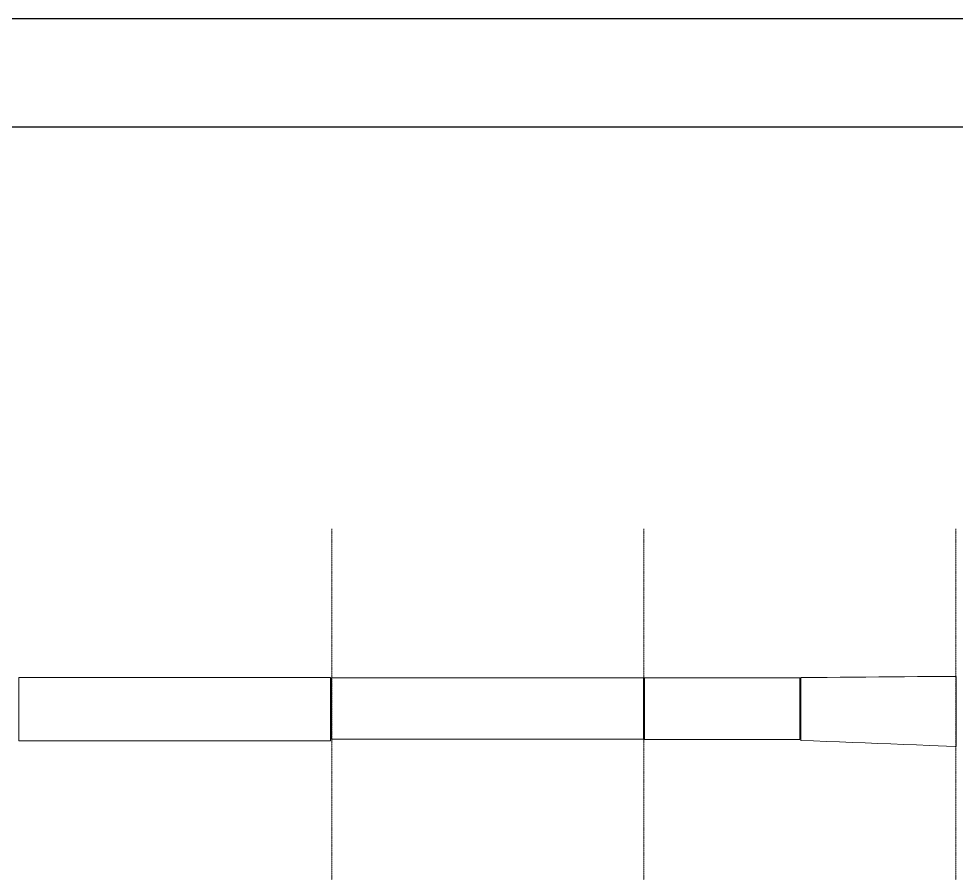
# Model space of a CAD drawing. Header units: millimetres. Extents: x 0 to 153524, y 0 to 59400.
# Drawn here: x 49103 to 57744, y 51525 to 59400 of the extents above; entities that cross this region are included whole.
import ezdxf

# ---------------------------------------------------------------- set-up
doc = ezdxf.new("R2010")
doc.units = ezdxf.units.MM
doc.linetypes.add('DASHDOT', pattern=[3.556, 2.54, -0.508, 0, -0.508])
for name, color, linetype, lineweight in [('10_見えがかり', 7, 'Continuous', 13), ('12_見えがかり（ガラス）', 5, 'Continuous', 9), ('40_通り芯', 1, 'DASHDOT', 9), ('90_図枠', 7, 'Continuous', 25)]:
    doc.layers.add(name, color=color, linetype=linetype, lineweight=lineweight)

msp = doc.modelspace()

# ---------------------------------------------------------------- linework, layer by layer
at = {"layer": '10_見えがかり'}
for points in [[(49104.1, 52826.2), (49104.1, 52833.5), (49104.1, 52833.5), (49104.1, 52838.6), (49104.1, 52845.8), (49104.1, 52853), (49104.1, 52860.2), (49104.1, 52860.3), (49104.1, 52865.3), (49104.1, 52872.6), (49104.1, 52879.8), (49104.1, 52887), (49104.1, 52887), (49104.1, 52892.1), (49104.1, 52899.3), (49104.1, 52906.5), (49104.1, 52913.8), (49104.1, 52913.8), (49104.1, 52918.9), (49104.1, 52926.1), (49104.1, 52933.3), (49104.1, 52940.5), (49104.1, 52940.6), (49104.1, 52945.6), (49104.1, 52952.8), (49104.1, 52960.1), (49104.1, 52967.3), (49104.1, 52967.3), (49104.1, 52972.4), (49104.1, 52979.6), (49104.1, 52986.8), (49104.1, 52994.1), (49104.1, 52994.1), (49104.1, 52999.2), (49104.1, 53006.4), (49104.1, 53013.6), (49104.1, 53020.8), (49104.1, 53020.9), (49104.1, 53025.9), (49104.1, 53033.1), (49104.1, 53040.4), (49104.1, 53047.6), (49104.1, 53047.6), (49104.1, 53052.7), (49104.1, 53059.9), (49104.1, 53067.1), (49104.1, 53074.4), (49104.1, 53074.4), (49104.1, 53079.5), (49104.1, 53086.7), (49104.1, 53093.9), (49104.1, 53101.1), (49104.1, 53101.2), (49104.1, 53106.2), (49104.1, 53113.4), (49104.1, 53120.7), (49104.1, 53127.9), (49104.1, 53127.9), (49104.1, 53133), (49104.1, 53140.2), (49104.1, 53147.4), (49104.1, 53154.7), (49104.1, 53154.7), (49104.1, 53159.8), (49104.1, 53167), (49104.1, 53174.2), (49104.1, 53181.4), (49104.1, 53181.5), (49104.1, 53186.5), (49104.1, 53193.7), (49104.1, 53201), (49104.1, 53208.2), (49104.1, 53208.2), (49104.1, 53213.3), (49104.1, 53220.5), (49104.1, 53227.7), (49104.1, 53235), (49104.1, 53235), (49104.1, 53240.1), (49104.1, 53247.3), (49104.1, 53254.5), (49104.1, 53261.7), (49104.1, 53261.8), (49104.1, 53266.8), (49104.1, 53274), (49104.1, 53281.3), (49104.1, 53288.5), (49104.1, 53288.5), (49104.1, 53293.6), (49104.1, 53300.8), (49104.1, 53308), (49104.1, 53315.3), (49104.2, 53329.1), (49343.6, 53329.1), (49583, 53329.1), (49822.5, 53329.1), (50061.9, 53329.1), (50301.3, 53329.1), (50540.8, 53329.1), (50780.2, 53329.1), (51019.6, 53329.1), (51259.1, 53329.1), (51498.5, 53329.1), (51737.9, 53329.1), (51977.3, 53329.1), (51977.4, 53315.3), (51977.4, 53308.1), (51977.4, 53300.8), (51977.4, 53293.6), (51977.4, 53286.4), (51977.4, 53279.1), (51977.4, 53271.9), (51977.4, 53264.7), (51977.4, 53257.4), (51977.4, 53250.2), (51977.4, 53243), (51977.4, 53235.8), (51977.4, 53228.5), (51977.4, 53223.5), (51977.4, 53216.2), (51977.4, 53209), (51977.4, 53201.8), (51977.4, 53196.7), (51977.4, 53189.5), (51977.4, 53182.2), (51977.4, 53175), (51977.4, 53169.9), (51977.4, 53162.7), (51977.4, 53155.5), (51977.4, 53148.2), (51977.4, 53143.2), (51977.4, 53135.9), (51977.4, 53128.7), (51977.4, 53121.5), (51977.4, 53116.4), (51977.4, 53109.2), (51977.4, 53101.9), (51977.4, 53094.7), (51977.4, 53089.6), (51977.4, 53082.4), (51977.4, 53075.2), (51977.4, 53067.9), (51977.4, 53062.9), (51977.4, 53055.6), (51977.4, 53048.4), (51977.4, 53041.2), (51977.4, 53036.1), (51977.4, 53028.9), (51977.4, 53021.6), (51977.4, 53014.4), (51977.4, 53009.3), (51977.4, 53002.1), (51977.4, 52994.9), (51977.4, 52987.6), (51977.4, 52982.6), (51977.4, 52975.3), (51977.4, 52968.1), (51977.4, 52960.9), (51977.4, 52955.8), (51977.4, 52948.6), (51977.4, 52941.3), (51977.4, 52934.1), (51977.4, 52929), (51977.4, 52921.8), (51977.4, 52914.6), (51977.4, 52907.3), (51977.4, 52902.3), (51977.4, 52895), (51977.4, 52887.8), (51977.4, 52880.6), (51977.4, 52875.5), (51977.4, 52868.3), (51977.4, 52861), (51977.4, 52853.8), (51977.4, 52848.7), (51977.4, 52841.5), (51977.4, 52834.3), (51977.4, 52827), (51977.4, 52822), (51977.4, 52814.7), (51977.4, 52807.5), (51977.4, 52800.3), (51977.4, 52795.2), (51977.4, 52788), (51977.4, 52780.7), (51977.4, 52773.5), (51977.4, 52768.4), (51977.4, 52761.2), (51977.4, 52754), (51977.4, 52746.7), (51738, 52746.7), (51498.5, 52746.7), (51259.1, 52746.7), (51019.6, 52746.7), (50780.2, 52746.7), (50540.8, 52746.7), (50301.3, 52746.7), (50061.9, 52746.7), (49822.4, 52746.7), (49583, 52746.7), (49343.5, 52746.7), (49104.1, 52746.7), (49104.1, 52754), (49104.1, 52761.2), (49104.1, 52768.4), (49104.1, 52775.6), (49104.1, 52782.9), (49104.1, 52790.1), (49104.1, 52797.3), (49104.1, 52804.6), (49104.1, 52811.8), (49104.1, 52819), (49104.1, 52826.2)], [(51987, 52830.9), (51987, 52838.1), (51987, 52845.3), (51987, 52845.3), (51987, 52849.7), (51987, 52856.9), (51987, 52864.1), (51987, 52871.2), (51987, 52871.3), (51987, 52875.7), (51987, 52882.9), (51987, 52890), (51987, 52897.2), (51987, 52897.2), (51987, 52901.7), (51987, 52908.8), (51987, 52916), (51987, 52923.2), (51987, 52923.2), (51987, 52927.6), (51987, 52934.8), (51987, 52942), (51987, 52949.1), (51987, 52949.2), (51987, 52953.6), (51987, 52960.8), (51987, 52967.9), (51987, 52975.1), (51987, 52975.2), (51987, 52979.6), (51987, 52986.7), (51987, 52993.9), (51987, 53001.1), (51987, 53001.1), (51987, 53005.6), (51987, 53012.7), (51987, 53019.9), (51987, 53027), (51987, 53027.1), (51987, 53031.5), (51987, 53038.7), (51987, 53045.8), (51987, 53053), (51987, 53053.1), (51987, 53057.5), (51987, 53064.7), (51987, 53071.8), (51987, 53079), (51987, 53079), (51987, 53083.5), (51987, 53090.6), (51987, 53097.8), (51987, 53105), (51987, 53105), (51987, 53109.4), (51987, 53116.6), (51987, 53123.8), (51987, 53130.9), (51987, 53131), (51987, 53135.4), (51987, 53142.6), (51987, 53149.7), (51987, 53156.9), (51987, 53156.9), (51987, 53161.4), (51987, 53168.5), (51987, 53175.7), (51987, 53182.9), (51987, 53182.9), (51987, 53187.3), (51987, 53194.5), (51987, 53201.7), (51987, 53208.8), (51987, 53208.9), (51987, 53213.3), (51987, 53220.5), (51987, 53227.6), (51987, 53234.8), (51987, 53234.8), (51987, 53239.3), (51987, 53246.4), (51987, 53253.6), (51987, 53260.8), (51987, 53260.8), (51987, 53265.2), (51987, 53272.4), (51987, 53279.6), (51987, 53286.7), (51987, 53286.8), (51987, 53291.2), (51987, 53298.4), (51987, 53305.5), (51987, 53312.7), (51987.1, 53326.6), (52226.5, 53326.6), (52466, 53326.6), (52705.4, 53326.6), (52944.8, 53326.6), (53184.2, 53326.6), (53423.7, 53326.6), (53663.1, 53326.6), (53902.5, 53326.6), (54142, 53326.6), (54381.4, 53326.6), (54620.8, 53326.6), (54860.3, 53326.6), (54860.3, 53312.8), (54860.3, 53305.6), (54860.3, 53298.4), (54860.3, 53291.3), (54860.3, 53284.1), (54860.3, 53276.9), (54860.3, 53269.8), (54860.3, 53262.6), (54860.3, 53255.5), (54860.3, 53248.3), (54860.3, 53241.1), (54860.3, 53234), (54860.3, 53226.8), (54860.3, 53222.3), (54860.3, 53215.2), (54860.3, 53208), (54860.3, 53200.8), (54860.3, 53196.3), (54860.3, 53189.2), (54860.3, 53182), (54860.3, 53174.9), (54860.3, 53170.4), (54860.3, 53163.2), (54860.3, 53156.1), (54860.3, 53148.9), (54860.3, 53144.4), (54860.3, 53137.2), (54860.3, 53130.1), (54860.3, 53122.9), (54860.3, 53118.4), (54860.3, 53111.3), (54860.3, 53104.1), (54860.3, 53097), (54860.3, 53092.5), (54860.3, 53085.3), (54860.3, 53078.1), (54860.3, 53071), (54860.3, 53066.5), (54860.3, 53059.3), (54860.3, 53052.2), (54860.3, 53045), (54860.3, 53040.5), (54860.3, 53033.4), (54860.3, 53026.2), (54860.3, 53019), (54860.3, 53014.6), (54860.3, 53007.4), (54860.3, 53000.2), (54860.3, 52993.1), (54860.3, 52988.6), (54860.3, 52981.4), (54860.3, 52974.3), (54860.3, 52967.1), (54860.3, 52962.6), (54860.3, 52955.5), (54860.3, 52948.3), (54860.3, 52941.1), (54860.3, 52936.7), (54860.3, 52929.5), (54860.3, 52922.3), (54860.3, 52915.2), (54860.3, 52910.7), (54860.3, 52903.5), (54860.3, 52896.4), (54860.3, 52889.2), (54860.3, 52884.7), (54860.3, 52877.6), (54860.3, 52870.4), (54860.3, 52863.2), (54860.3, 52858.8), (54860.3, 52851.6), (54860.3, 52844.4), (54860.3, 52837.3), (54860.3, 52832.8), (54860.3, 52825.6), (54860.3, 52818.5), (54860.3, 52811.3), (54860.3, 52806.8), (54860.3, 52799.6), (54860.3, 52792.5), (54860.3, 52785.3), (54860.3, 52780.8), (54860.3, 52773.7), (54860.3, 52766.5), (54860.3, 52759.4), (54620.9, 52759.4), (54381.4, 52759.3), (54142, 52759.3), (53902.6, 52759.3), (53663.1, 52759.3), (53423.7, 52759.3), (53184.2, 52759.3), (52944.8, 52759.3), (52705.3, 52759.3), (52465.9, 52759.3), (52226.5, 52759.3), (51987, 52759.3), (51987, 52766.5), (51987, 52773.6), (51987, 52780.8), (51987, 52788), (51987, 52795.1), (51987, 52802.3), (51987, 52809.4), (51987, 52816.6), (51987, 52823.8), (51987, 52830.9)], [(54869.9, 52835.8), (54869.9, 52843), (54869.9, 52843.1), (54869.9, 52847.6), (54869.9, 52854.8), (54869.9, 52861.9), (54869.9, 52869.1), (54869.9, 52869.2), (54869.9, 52873.7), (54869.9, 52880.9), (54869.9, 52888.1), (54869.9, 52895.2), (54869.9, 52895.4), (54869.9, 52899.8), (54869.9, 52907), (54869.9, 52914.2), (54869.9, 52921.4), (54869.9, 52921.5), (54869.9, 52926), (54869.9, 52933.1), (54869.9, 52940.3), (54869.9, 52947.5), (54869.9, 52947.6), (54869.9, 52952.1), (54869.9, 52959.3), (54869.9, 52966.4), (54869.9, 52973.6), (54869.9, 52973.8), (54869.9, 52978.2), (54869.9, 52985.4), (54869.9, 52992.6), (54869.9, 52999.7), (54869.9, 52999.9), (54869.9, 53004.3), (54869.9, 53011.5), (54869.9, 53018.7), (54869.9, 53025.9), (54869.9, 53026), (54869.9, 53030.5), (54869.9, 53037.6), (54869.9, 53044.8), (54869.9, 53052), (54869.9, 53052.1), (54869.9, 53056.6), (54869.9, 53063.8), (54869.9, 53071), (54869.9, 53078.1), (54869.9, 53078.3), (54869.9, 53082.7), (54869.9, 53089.9), (54869.9, 53097.1), (54869.9, 53104.3), (54869.9, 53104.4), (54869.9, 53108.9), (54869.9, 53116), (54869.9, 53123.2), (54869.9, 53130.4), (54869.9, 53130.5), (54869.9, 53135), (54869.9, 53142.2), (54869.9, 53149.3), (54869.9, 53156.5), (54869.9, 53156.6), (54869.9, 53161.1), (54869.9, 53168.3), (54869.9, 53175.5), (54869.9, 53182.6), (54869.9, 53182.8), (54869.9, 53187.2), (54869.9, 53194.4), (54869.9, 53201.6), (54869.9, 53208.8), (54869.9, 53208.9), (54869.9, 53213.4), (54869.9, 53220.5), (54869.9, 53227.7), (54869.9, 53234.9), (54869.9, 53235), (54869.9, 53239.5), (54869.9, 53246.7), (54869.9, 53253.8), (54869.9, 53261), (54869.9, 53261.1), (54869.9, 53265.6), (54869.9, 53272.8), (54869.9, 53280), (54869.9, 53287.1), (54869.9, 53287.3), (54869.9, 53291.7), (54869.9, 53298.9), (54869.9, 53306.1), (54869.9, 53313.3), (54870, 53327.1), (54989.3, 53327.1), (55108.6, 53327.1), (55227.9, 53327.2), (55347.2, 53327.2), (55466.6, 53327.2), (55585.9, 53327.2), (55705.2, 53327.2), (55824.5, 53327.2), (55943.8, 53327.2), (56063.1, 53327.2), (56182.4, 53327.2), (56301.8, 53327.2), (56301.8, 53313.4), (56301.8, 53306.2), (56301.8, 53299), (56301.8, 53291.9), (56301.8, 53284.7), (56301.8, 53277.5), (56301.8, 53270.3), (56301.8, 53263.2), (56301.8, 53256), (56301.8, 53248.8), (56301.8, 53241.6), (56301.8, 53234.5), (56301.8, 53227.3), (56301.8, 53222.7), (56301.8, 53215.5), (56301.8, 53208.3), (56301.8, 53201.1), (56301.8, 53196.6), (56301.8, 53189.4), (56301.8, 53182.2), (56301.8, 53175), (56301.8, 53170.4), (56301.8, 53163.2), (56301.8, 53156.1), (56301.8, 53148.9), (56301.8, 53144.3), (56301.8, 53137.1), (56301.8, 53129.9), (56301.8, 53122.8), (56301.8, 53118.2), (56301.8, 53111), (56301.8, 53103.8), (56301.8, 53096.6), (56301.8, 53092), (56301.8, 53084.9), (56301.8, 53077.7), (56301.8, 53070.5), (56301.8, 53065.9), (56301.8, 53058.7), (56301.8, 53051.6), (56301.8, 53044.4), (56301.8, 53039.8), (56301.8, 53032.6), (56301.8, 53025.4), (56301.8, 53018.3), (56301.8, 53013.7), (56301.8, 53006.5), (56301.8, 52999.3), (56301.8, 52992.1), (56301.8, 52987.5), (56301.8, 52980.4), (56301.8, 52973.2), (56301.8, 52966), (56301.8, 52961.4), (56301.8, 52954.2), (56301.8, 52947.1), (56301.8, 52939.9), (56301.8, 52935.3), (56301.8, 52928.1), (56301.8, 52920.9), (56301.8, 52913.8), (56301.8, 52909.2), (56301.8, 52902), (56301.8, 52894.8), (56301.8, 52887.6), (56301.8, 52883), (56301.8, 52875.9), (56301.8, 52868.7), (56301.8, 52861.5), (56301.8, 52856.9), (56301.8, 52849.7), (56301.8, 52842.6), (56301.8, 52835.4), (56301.8, 52830.8), (56301.8, 52823.6), (56301.8, 52816.4), (56301.8, 52809.3), (56301.8, 52804.7), (56301.8, 52797.5), (56301.8, 52790.3), (56301.8, 52783.1), (56301.8, 52778.5), (56301.8, 52771.4), (56301.8, 52764.2), (56301.8, 52757), (56182.5, 52757), (56063.1, 52757), (55943.8, 52757), (55824.5, 52757), (55705.2, 52757), (55585.9, 52756.9), (55466.5, 52756.9), (55347.2, 52756.9), (55227.9, 52756.9), (55108.6, 52756.9), (54989.3, 52756.9), (54869.9, 52756.9), (54869.9, 52764.1), (54869.9, 52771.2), (54869.9, 52778.4), (54869.9, 52785.6), (54869.9, 52792.8), (54869.9, 52799.9), (54869.9, 52807.1), (54869.9, 52814.3), (54869.9, 52821.5), (54869.9, 52828.6), (54869.9, 52835.8)], [(56311.4, 52835.4), (56311.4, 52835.4), (56311.4, 52840.4), (56311.4, 52847.6), (56311.4, 52854.8), (56311.4, 52862.1), (56311.4, 52862.1), (56311.4, 52867), (56311.4, 52874.2), (56311.4, 52881.5), (56311.4, 52888.7), (56311.4, 52888.7), (56311.4, 52893.7), (56311.4, 52900.9), (56311.4, 52908.1), (56311.4, 52915.3), (56311.4, 52915.3), (56311.4, 52920.3), (56311.4, 52927.5), (56311.4, 52934.7), (56311.4, 52942), (56311.4, 52942), (56311.4, 52946.9), (56311.4, 52954.2), (56311.4, 52961.4), (56311.4, 52968.6), (56311.4, 52968.6), (56311.4, 52973.6), (56311.4, 52980.8), (56311.4, 52988), (56311.4, 52995.2), (56311.4, 52995.2), (56311.4, 53000.2), (56311.4, 53007.4), (56311.4, 53014.6), (56311.4, 53021.9), (56311.4, 53021.9), (56311.4, 53026.8), (56311.4, 53034.1), (56311.4, 53041.3), (56311.4, 53048.5), (56311.4, 53048.5), (56311.4, 53053.5), (56311.4, 53060.7), (56311.4, 53067.9), (56311.4, 53075.1), (56311.4, 53075.2), (56311.4, 53080.1), (56311.4, 53087.3), (56311.4, 53094.6), (56311.4, 53101.8), (56311.4, 53101.8), (56311.4, 53106.7), (56311.4, 53114), (56311.4, 53121.2), (56311.4, 53128.4), (56311.4, 53128.4), (56311.4, 53133.4), (56311.4, 53140.6), (56311.4, 53147.8), (56311.4, 53155), (56311.4, 53155.1), (56311.4, 53160), (56311.4, 53167.2), (56311.4, 53174.5), (56311.4, 53181.7), (56311.4, 53181.7), (56311.4, 53186.7), (56311.4, 53193.9), (56311.4, 53201.1), (56311.4, 53208.3), (56311.4, 53208.3), (56311.4, 53213.3), (56311.4, 53220.5), (56311.4, 53227.7), (56311.4, 53234.9), (56311.4, 53235), (56311.4, 53239.9), (56311.4, 53247.1), (56311.4, 53254.4), (56311.4, 53261.6), (56311.4, 53261.6), (56311.4, 53266.6), (56311.4, 53273.8), (56311.4, 53281), (56311.4, 53288.2), (56311.4, 53288.2), (56311.4, 53293.2), (56311.4, 53300.4), (56311.4, 53307.6), (56311.4, 53314.9), (56311.9, 53328.7), (56312.4, 53328.7), (56312.8, 53328.6), (56313.3, 53328.6), (56313.7, 53328.6), (56314.2, 53328.6), (56314.6, 53328.6), (56315.1, 53328.6), (56315.5, 53328.5), (56316, 53328.5), (56316.4, 53328.5), (56316.9, 53328.5), (56317.3, 53328.5), (56317.4, 53328.3), (56435.6, 53329.3), (56554.5, 53330.2), (56673.3, 53331.2), (56792.2, 53332.1), (56911.1, 53333.1), (57029.9, 53334), (57148.8, 53335), (57267.7, 53335.9), (57386.5, 53336.9), (57505.4, 53337.8), (57624.3, 53338.8), (57743.1, 53339.7), (57743.3, 53326.1), (57743.3, 53318.6), (57743.3, 53311.1), (57743.3, 53303.6), (57743.3, 53296.1), (57743.3, 53288.6), (57743.3, 53281.1), (57743.3, 53273.6), (57743.3, 53266.1), (57743.3, 53258.6), (57743.3, 53251.1), (57743.3, 53243.6), (57743.3, 53236.1), (57743.3, 53236), (57743.3, 53228.5), (57743.3, 53221), (57743.3, 53213.5), (57743.3, 53206), (57743.3, 53205.9), (57743.3, 53198.4), (57743.3, 53190.9), (57743.3, 53183.4), (57743.3, 53175.9), (57743.2, 53175.8), (57743.2, 53168.3), (57743.2, 53160.8), (57743.2, 53153.3), (57743.2, 53145.8), (57743.2, 53145.8), (57743.2, 53138.3), (57743.2, 53130.8), (57743.2, 53123.3), (57743.2, 53115.8), (57743.2, 53115.7), (57743.2, 53108.2), (57743.2, 53100.7), (57743.2, 53093.2), (57743.2, 53085.7), (57743.2, 53085.6), (57743.2, 53078.1), (57743.2, 53070.6), (57743.2, 53063.1), (57743.2, 53055.6), (57743.2, 53055.5), (57743.2, 53048), (57743.2, 53040.5), (57743.2, 53033), (57743.2, 53025.5), (57743.2, 53025.4), (57743.2, 53017.9), (57743.2, 53010.4), (57743.2, 53002.9), (57743.2, 52995.4), (57743.2, 52995.3), (57743.2, 52987.8), (57743.2, 52980.3), (57743.2, 52972.8), (57743.2, 52965.3), (57743.2, 52965.2), (57743.2, 52957.7), (57743.2, 52950.2), (57743.2, 52942.7), (57743.2, 52935.2), (57743.2, 52935.1), (57743.2, 52927.6), (57743.2, 52920.1), (57743.2, 52912.6), (57743.2, 52905.1), (57743.2, 52905), (57743.2, 52897.5), (57743.2, 52890), (57743.2, 52882.5), (57743.2, 52875), (57743.2, 52874.9), (57743.2, 52867.4), (57743.2, 52859.9), (57743.2, 52852.4), (57743.2, 52844.9), (57743.2, 52844.9), (57743.2, 52837.3), (57743.2, 52829.8), (57743.2, 52822.3), (57743.2, 52814.8), (57743.2, 52814.8), (57743.2, 52807.3), (57743.2, 52799.8), (57743.2, 52792.2), (57743.2, 52784.7), (57743.2, 52784.7), (57743.2, 52777.2), (57743.2, 52769.7), (57743.2, 52762.2), (57743.2, 52754.7), (57743.2, 52754.6), (57743.2, 52747.1), (57743.2, 52739.6), (57743.2, 52732.1), (57743.2, 52724.6), (57743.2, 52724.5), (57743.2, 52717), (57743.2, 52709.5), (57743.2, 52702), (57743.2, 52694.5), (57742.5, 52694.5), (57741.7, 52694.5), (57740.9, 52694.5), (57740.1, 52694.4), (57739.3, 52694.4), (57738.6, 52694.4), (57737.8, 52694.4), (57737, 52694.4), (57736.2, 52694.4), (57735.4, 52694.4), (57734.6, 52694.4), (57733.9, 52694.4), (57733.8, 52694.5), (57496.8, 52703.5), (57378.2, 52708), (57259.7, 52712.5), (57141.2, 52717.1), (57022.6, 52721.6), (56904.1, 52726.1), (56785.5, 52730.6), (56667, 52735.2), (56548.5, 52739.7), (56429.9, 52744.2), (56311.4, 52748.7), (56311.4, 52756), (56311.4, 52763.2), (56311.4, 52770.4), (56311.4, 52777.6), (56311.4, 52784.9), (56311.4, 52792.1), (56311.4, 52799.3), (56311.4, 52806.5), (56311.4, 52813.8), (56311.4, 52821), (56311.4, 52828.2), (56311.4, 52835.4)], [(51979.4, 53042.5), (51985.1, 53042.5)], [(54862.3, 53042.6), (54868, 53042.6)], [(56303.8, 53043), (56309.7, 53043)]]:
    msp.add_lwpolyline(points, dxfattribs=at)
at = {"layer": '12_見えがかり（ガラス）'}
for points in [[(51979.3, 53246.9), (51982.1, 53246.9), (51982.2, 53184.9), (51982.2, 53141.8), (51982.2, 53098.7), (51982.2, 53055.6), (51982.2, 53044.5)], [(51982.2, 53044.5), (51982.2, 53056.8), (51982.2, 53098.6), (51982.2, 53140.4), (51982.2, 53182.2), (51982.3, 53244.3), (51985.1, 53244.3)], [(54862.3, 53244.4), (54865, 53244.4), (54865.1, 53182.3), (54865.1, 53140.4), (54865.1, 53098.6), (54865.1, 53056.8), (54865.1, 53044.6)], [(54865.1, 53044.6), (54865.1, 53056.6), (54865.1, 53098.6), (54865.1, 53140.7), (54865.1, 53182.8), (54865.2, 53244.9), (54868, 53244.9)], [(56303.8, 53245), (56306.5, 53245), (56306.6, 53182.9), (56306.6, 53140.8), (56306.6, 53098.8), (56306.6, 53056.7), (56306.6, 53045)], [(56309.8, 53183.4), (56306.6, 53184.6), (56306.2, 53246.1), (56309.8, 53246.1)], [(56306.6, 53045), (56306.6, 53055.9), (56306.6, 53088.1), (56306.6, 53120.3), (56306.6, 53152.5), (56306.6, 53184.6), (56308.8, 53246.6), (56309.8, 53246.2)]]:
    msp.add_lwpolyline(points, dxfattribs=at)
at = {"layer": '40_通り芯'}
for points in [[(51989.1, 43700), (51989.1, 54700)], [(54865.3, 43700), (54865.3, 54700)], [(57741.5, 43700), (57741.5, 54700)]]:
    msp.add_lwpolyline(points, dxfattribs=at)
at = {"layer": '90_図枠'}
for points in [[(0, 0), (84100, 0), (84100, 59400), (0, 59400)], [(1000, 1000), (83100, 1000), (83100, 58400), (1000, 58400)]]:
    msp.add_lwpolyline(points, close=True, dxfattribs=at)

doc.saveas('drawing.dxf')
